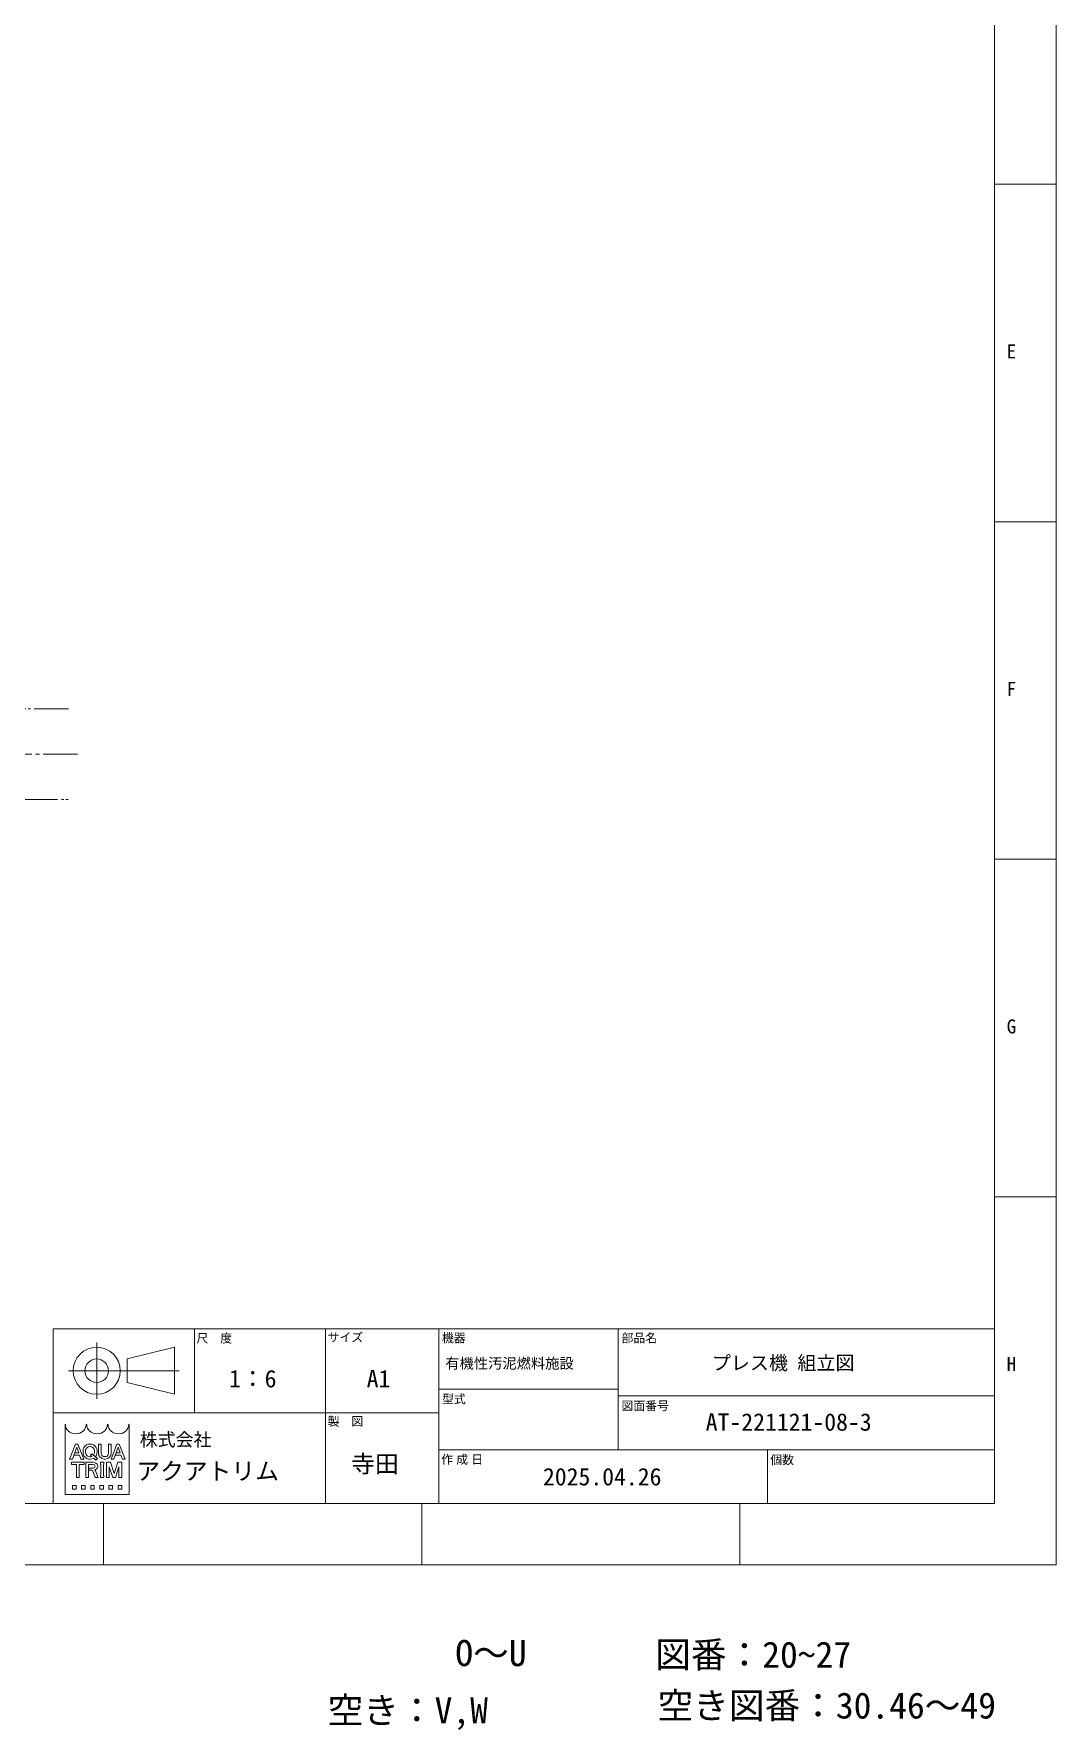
# Model space of a CAD drawing. Units: millimetres at full size. Extents: x -24503 to 24503, y -7436 to 7436.
# Drawn here: x -3559 to -2269, y 232 to 2373 of the extents above; entities that cross this region are included whole.
import ezdxf
from ezdxf.enums import TextEntityAlignment as Align

# ---------------------------------------------------------------- set-up
doc = ezdxf.new("R2010")
doc.units = ezdxf.units.MM
doc.header["$LTSCALE"] = 4.8
doc.linetypes.add('CHAIN2', pattern=[12, 9, -1, 1, -1])
doc.linetypes.add('DOUBLE_CHAIN2', pattern=[12.8, 9, -1, 0.6, -0.6, 0.6, -1])
for name, color, linetype, lineweight in [('0-0_90_FRAME', 2, 'Continuous', 9), ('0-1_91_BLANK', 6, 'Continuous', 9), ('0-2_08_DIM', 3, 'Continuous', 9), ('0-3_06_PHANTOM', 7, 'DOUBLE_CHAIN2', 9), ('0-6_05_CENTER', 2, 'CHAIN2', 9)]:
    doc.layers.add(name, color=color, linetype=linetype, lineweight=lineweight)
doc.styles.add('ＭＳ ゴシック', font='')
doc.styles.add('ＭＳ Ｐゴシック', font='')
doc.styles.get('ＭＳ ゴシック').set_extended_font_data('MS Gothic')
doc.styles.get('ＭＳ Ｐゴシック').set_extended_font_data('MS PGothic')

msp = doc.modelspace()

# ---------------------------------------------------------------- linework, layer by layer
at = {"layer": '0-0_90_FRAME', "color": 6}
msp.add_line((-2268.778, 2183.071), (-2346.55, 2183.071), dxfattribs=at)
at = {"layer": '0-0_90_FRAME'}
for p, q in [((-2268.778, 1757.087), (-2346.55, 1757.087)), ((-2268.778, 1331.104), (-2346.55, 1331.104)), ((-2268.778, 905.121), (-2346.55, 905.121)), ((-3510.282, 573.82), (-3504.893, 588.952)), ((-3508.401, 578.885), (-3507.362, 581.805)), ((-3508.401, 578.885), (-3501.308, 578.885)), ((-3507.362, 581.805), (-3502.348, 581.805)), ((-3506.486, 593.032), (-3503.3, 593.032)), ((-3502.348, 581.805), (-3504.893, 588.952)), ((-3496.056, 573.912), (-3503.3, 593.032)), ((-3496.875, 584.578), (-3496.875, 582.273)), ((-3493.673, 584.352), (-3493.673, 582.508)), ((-3487.293, 578.913), (-3485.591, 580.72)), ((-3487.293, 578.913), (-3485.724, 577.386)), ((-3485.591, 580.72), (-3478.475, 574.857)), ((-3483.54, 579.121), (-3481.064, 577.081)), ((-3482.403, 584.352), (-3482.403, 582.508)), ((-3479.2, 584.578), (-3479.2, 582.273)), ((-3477.424, 581.578), (-3477.424, 593.032)), ((-3473.966, 593.032), (-3477.424, 593.032)), ((-3473.966, 582.273), (-3473.966, 593.032)), ((-3461.286, 581.578), (-3461.286, 593.032)), ((-3458.032, 573.82), (-3452.643, 588.952)), ((-3456.151, 578.885), (-3455.112, 581.805)), ((-3456.151, 578.885), (-3449.058, 578.885)), ((-3455.112, 581.805), (-3450.098, 581.805)), ((-3454.236, 593.032), (-3451.05, 593.032)), ((-3450.098, 581.805), (-3452.643, 588.952)), ((-3443.806, 573.912), (-3451.05, 593.032)), ((-3513.731, 573.82), (-3513.731, 573.912)), ((-3513.731, 573.82), (-3510.282, 573.82)), ((-3511.238, 569.977), (-3495.484, 569.977)), ((-3511.238, 569.977), (-3511.238, 567.288)), ((-3511.238, 567.288), (-3505.475, 567.288)), ((-3505.09, 550.765), (-3505.09, 566.903)), ((-3501.632, 550.765), (-3501.632, 566.903)), ((-3501.248, 567.288), (-3495.484, 567.288)), ((-3496.056, 573.82), (-3496.056, 573.912)), ((-3495.484, 569.977), (-3495.484, 567.288)), ((-3493.294, 569.977), (-3493.294, 550.765)), ((-3493.294, 569.977), (-3484.457, 569.977)), ((-3489.836, 567.288), (-3483.996, 567.288)), ((-3489.721, 559.87), (-3489.721, 562.559)), ((-3489.721, 562.559), (-3483.996, 562.559)), ((-3489.721, 559.87), (-3485.948, 559.87)), ((-3484.522, 558.907), (-3481.597, 550.765)), ((-3483.37, 575.095), (-3480.698, 572.495)), ((-3481.181, 559.027), (-3477.87, 550.919)), ((-3480.698, 572.495), (-3478.475, 574.857)), ((-3474.956, 569.977), (-3470.73, 569.977)), ((-3474.956, 569.977), (-3474.956, 567.288)), ((-3474.572, 553.839), (-3474.572, 566.903)), ((-3471.114, 553.839), (-3471.114, 566.903)), ((-3470.73, 569.977), (-3470.73, 567.288)), ((-3468.779, 573.82), (-3469.931, 573.82)), ((-3467.268, 569.977), (-3462.25, 569.977)), ((-3459.391, 550.765), (-3463.813, 564.214)), ((-3457.662, 556.024), (-3462.25, 569.977)), ((-3461.481, 573.82), (-3461.481, 573.912)), ((-3461.481, 573.82), (-3458.032, 573.82)), ((-3457.662, 556.024), (-3453.074, 569.977)), ((-3455.933, 550.765), (-3451.511, 564.214)), ((-3448.053, 569.977), (-3453.074, 569.977)), ((-3443.806, 573.82), (-3443.806, 573.912)), ((-3510.276, 540.704), (-3510.276, 536.093)), ((-3505.09, 550.765), (-3501.632, 550.765)), ((-3498.749, 540.704), (-3498.749, 536.093)), ((-3487.222, 540.704), (-3487.222, 536.093)), ((-3481.597, 550.765), (-3477.87, 550.765)), ((-3477.87, 550.919), (-3477.87, 550.765)), ((-3475.694, 540.704), (-3475.694, 536.093)), ((-3474.956, 550.765), (-3474.956, 553.455)), ((-3464.167, 540.704), (-3464.167, 536.093)), ((-3459.391, 550.765), (-3455.933, 550.765)), ((-3448.029, 540.704), (-3448.029, 536.093)), ((-3470.928, 440.485), (-3470.928, 517.909)), ((-3069.327, 440.485), (-3069.327, 517.909)), ((-2667.727, 440.485), (-2667.727, 517.909))]:
    msp.add_line(p, q, dxfattribs=at)
at = {"layer": '0-0_90_FRAME', "color": 134}
for p, q in [((-3356.35, 632.466), (-3356.35, 738.537)), ((-3190.878, 517.909), (-3190.878, 738.537)), ((-3047.907, 517.909), (-3047.907, 738.537)), ((-2821.336, 738.537), (-2821.336, 585.795)), ((-3479.605, 649.862), (-3479.605, 721.142)), ((-3515.245, 685.502), (-3375.655, 685.502)), ((-3047.907, 662.166), (-2821.336, 662.166)), ((-2821.336, 653.68), (-2346.55, 653.68)), ((-3047.907, 632.466), (-3534.55, 632.466)), ((-3047.907, 585.795), (-2346.55, 585.795)), ((-2633.093, 585.795), (-2633.093, 517.909))]:
    msp.add_line(p, q, dxfattribs=at)
at = {"layer": '0-0_90_FRAME', "color": 6}
msp.add_lwpolyline([(-7004.908, 517.909), (-2346.55, 517.909), (-2346.55, 3848.232), (-7004.908, 3848.232)], close=True, dxfattribs=at)
at = {"layer": '0-0_90_FRAME', "color": 134}
for points in [[(-3534.55, 517.909), (-2346.55, 517.909), (-2346.55, 738.537), (-3534.55, 738.537)], [(-3440.995, 700.352), (-3381.595, 715.202), (-3381.595, 655.802), (-3440.995, 670.652)]]:
    msp.add_lwpolyline(points, close=True, dxfattribs=at)
at = {"layer": '0-0_90_FRAME'}
for points in [[(-3438.807, 617.936), (-3438.807, 529.177), (-3519.498, 529.177), (-3519.498, 617.936)], [(-3513.731, 573.82), (-3513.731, 573.912), (-3506.486, 593.032)], [(-3496.056, 573.82), (-3499.505, 573.82), (-3501.308, 578.885)], [(-3464.744, 582.273), (-3464.744, 593.032), (-3461.286, 593.032)], [(-3461.481, 573.82), (-3461.481, 573.912), (-3454.236, 593.032)], [(-3443.806, 573.82), (-3447.255, 573.82), (-3449.058, 578.885)], [(-3493.294, 550.765), (-3489.836, 550.765), (-3489.836, 567.288)], [(-3467.268, 569.977), (-3467.268, 550.765), (-3463.81, 550.765), (-3463.813, 564.214)], [(-3451.511, 564.214), (-3451.511, 550.765), (-3448.053, 550.765), (-3448.053, 569.977)], [(-3510.276, 540.704), (-3505.665, 540.704), (-3505.665, 536.093), (-3510.276, 536.093)], [(-3498.749, 540.704), (-3494.138, 540.704), (-3494.138, 536.093), (-3498.749, 536.093)], [(-3487.222, 540.704), (-3482.611, 540.704), (-3482.611, 536.093), (-3487.222, 536.093)], [(-3475.694, 540.704), (-3471.083, 540.704), (-3471.083, 536.093), (-3475.694, 536.093)], [(-3474.956, 550.765), (-3470.73, 550.765), (-3470.73, 553.455)], [(-3464.167, 540.704), (-3459.556, 540.704), (-3459.556, 536.093), (-3464.167, 536.093)], [(-3448.029, 540.704), (-3452.64, 540.704), (-3452.64, 536.093), (-3448.029, 536.093)]]:
    msp.add_lwpolyline(points, dxfattribs=at)
at = {"layer": '0-0_90_FRAME', "color": 134}
for radius in [29.7, 14.85]:
    msp.add_circle((-3479.605, 685.502), radius, dxfattribs=at)
at = {"layer": '0-0_90_FRAME'}
for centre, radius, start, end in [((-3519.498, 617.552), 0.384, 0, 90), ((-3492.601, 617.552), 0.384, 0, 180), ((-3492.601, 617.552), 0.384, 0, 90), ((-3465.704, 617.552), 0.384, 0, 180), ((-3438.807, 617.552), 0.384, 90, 180), ((-3469.301, 581.925), 8.13, 182.45003, 265.55526), ((-3467.106, 582.184), 6.86, 179.25279, 218.96457), ((-3469.409, 581.925), 8.13, 274.44474, 357.54997), ((-3471.604, 582.184), 6.86, 321.03543, 0.74721), ((-3505.475, 566.903), 0.384, 0, 90), ((-3501.248, 566.903), 0.384, 90, 180), ((-3485.948, 558.333), 1.537, 21.9283, 90), ((-3484.078, 564.923), 2.366, 271.99706, 88.00294), ((-3483.506, 558.074), 2.512, 22.27295, 58.55311), ((-3474.956, 566.903), 0.384, 0, 90), ((-3469.355, 583.472), 6.396, 241.15773, 298.84227), ((-3470.73, 566.903), 0.384, 90, 180), ((-3474.956, 553.839), 0.384, 270, 0), ((-3470.73, 553.839), 0.384, 180, 270)]:
    msp.add_arc(centre, radius, start, end, dxfattribs=at)
for centre, major_axis, ratio, start_param, end_param in [((-3506.049, 617.552), (-13.064, 0), 0.882353, 6.28318531, 9.42477796), ((-3479.153, 617.552), (-13.064, 0), 0.882353, 6.28318531, 9.42477796), ((-3452.256, 617.552), (-13.064, 0), 0.882353, 6.28318531, 9.42477796), ((-3488.038, 584.578), (-8.837, 0), 0.956522, 3.14159265, 6.28318531), ((-3488.038, 582.273), (-8.837, 0), 0.956522, 6.28318531, 8.41045586), ((-3488.038, 584.352), (5.635, 0), 0.994718, 6.28318531, 9.42477796), ((-3488.038, 582.499), (5.635, 0), 0.995036, 3.14159265, 5.13549259), ((-3488.038, 582.499), (5.635, 0), 0.995036, 5.63666712, 6.28318531), ((-3488.038, 582.273), (-8.837, 0), 0.956522, 2.48020459, 3.14159265), ((-3484.457, 564.923), (-6.202, 0), 0.81482, 1.94406945, 4.71238898)]:
    msp.add_ellipse(centre, major_axis=major_axis, ratio=ratio, start_param=start_param, end_param=end_param, dxfattribs=at)
at = {"layer": '0-1_91_BLANK'}
msp.add_lwpolyline([(-7237.983, 440.485), (-2268.778, 440.485), (-2268.778, 3938.004), (-7237.983, 3938.004)], close=True, dxfattribs=at)
at = {"layer": '0-3_06_PHANTOM'}
msp.add_lwpolyline([(-3515.331, 1521.068), (-3879.319, 1521.068), (-3879.319, 1406.768), (-3515.331, 1406.768)], dxfattribs=at)
at = {"layer": '0-6_05_CENTER'}
msp.add_line((-3503.92, 1463.918), (-3892.65, 1463.918), dxfattribs=at)

# ---------------------------------------------------------------- texts
at = {"layer": '0-0_90_FRAME', "color": 134}
for s, height, style, p in [('E', 17.6, 'ＭＳ ゴシック', (-2331.089, 1958.079)), ('F', 17.6, 'ＭＳ ゴシック', (-2331.089, 1532.096)), ('G', 17.6, 'ＭＳ ゴシック', (-2331.089, 1106.112)), ('尺\u3000度', 11, 'ＭＳ Ｐゴシック', (-3353.659, 717.752)), ('サイズ', 11, 'ＭＳ Ｐゴシック', (-3188.187, 718.871)), ('機器', 11, 'ＭＳ Ｐゴシック', (-3043.83, 718)), ('部品名', 11, 'ＭＳ Ｐゴシック', (-2817.258, 718)), ('プレス機 組立図', 17.6, 'ＭＳ ゴシック', (-2703.223, 681.344)), ('1：6', 21.99, 'ＭＳ ゴシック', (-3312.599, 657.925)), ('A1', 21.99, 'ＭＳ ゴシック', (-3138.885, 657.925)), ('有機性汚泥燃料施設', 13.2, 'ＭＳ ゴシック', (-3039.61, 684.301)), ('H', 17.6, 'ＭＳ ゴシック', (-2331.089, 680.129)), ('型式', 11, 'ＭＳ Ｐゴシック', (-3043.83, 640.879)), ('図面番号', 11, 'ＭＳ Ｐゴシック', (-2817.258, 632.393)), ('製\u3000図', 11, 'ＭＳ Ｐゴシック', (-3188.187, 612.799)), ('AT-221121-08-3', 21.99, 'ＭＳ ゴシック', (-2710.967, 603.257)), ('寺田', 21.99, 'ＭＳ ゴシック', (-3158.378, 550.342)), ('作 成 日', 11, 'ＭＳ Ｐゴシック', (-3044.865, 564.687)), ('個数', 11, 'ＭＳ Ｐゴシック', (-2629.53, 564.272)), ('2025.04.26', 21.99, 'ＭＳ ゴシック', (-2916.4, 534.204))]:
    msp.add_text(s, height=height, dxfattribs=dict(at, style=style)).set_placement(p, align=Align.BOTTOM_LEFT)
at = {"layer": '0-0_90_FRAME', "style": 'ＭＳ ゴシック'}
for s, height, p in [('株式会社', 16.63, (-3425.401, 585.313)), ('アクアトリム', 21.99, (-3429.578, 541.256))]:
    msp.add_text(s, height=height, dxfattribs=at).set_placement(p, align=Align.BOTTOM_LEFT)
at = {"layer": '0-2_08_DIM', "style": 'ＭＳ ゴシック'}
for s, p in [('O～U', (-3026.994, 302.837)), ('図番：20~27', (-2774.644, 300.804)), ('空き図番：30.46～49', (-2771.696, 236.629)), ('空き：V,W', (-3188.132, 230.597))]:
    msp.add_text(s, height=32.99, dxfattribs=at).set_placement(p, align=Align.BOTTOM_LEFT)

doc.saveas('drawing.dxf')
